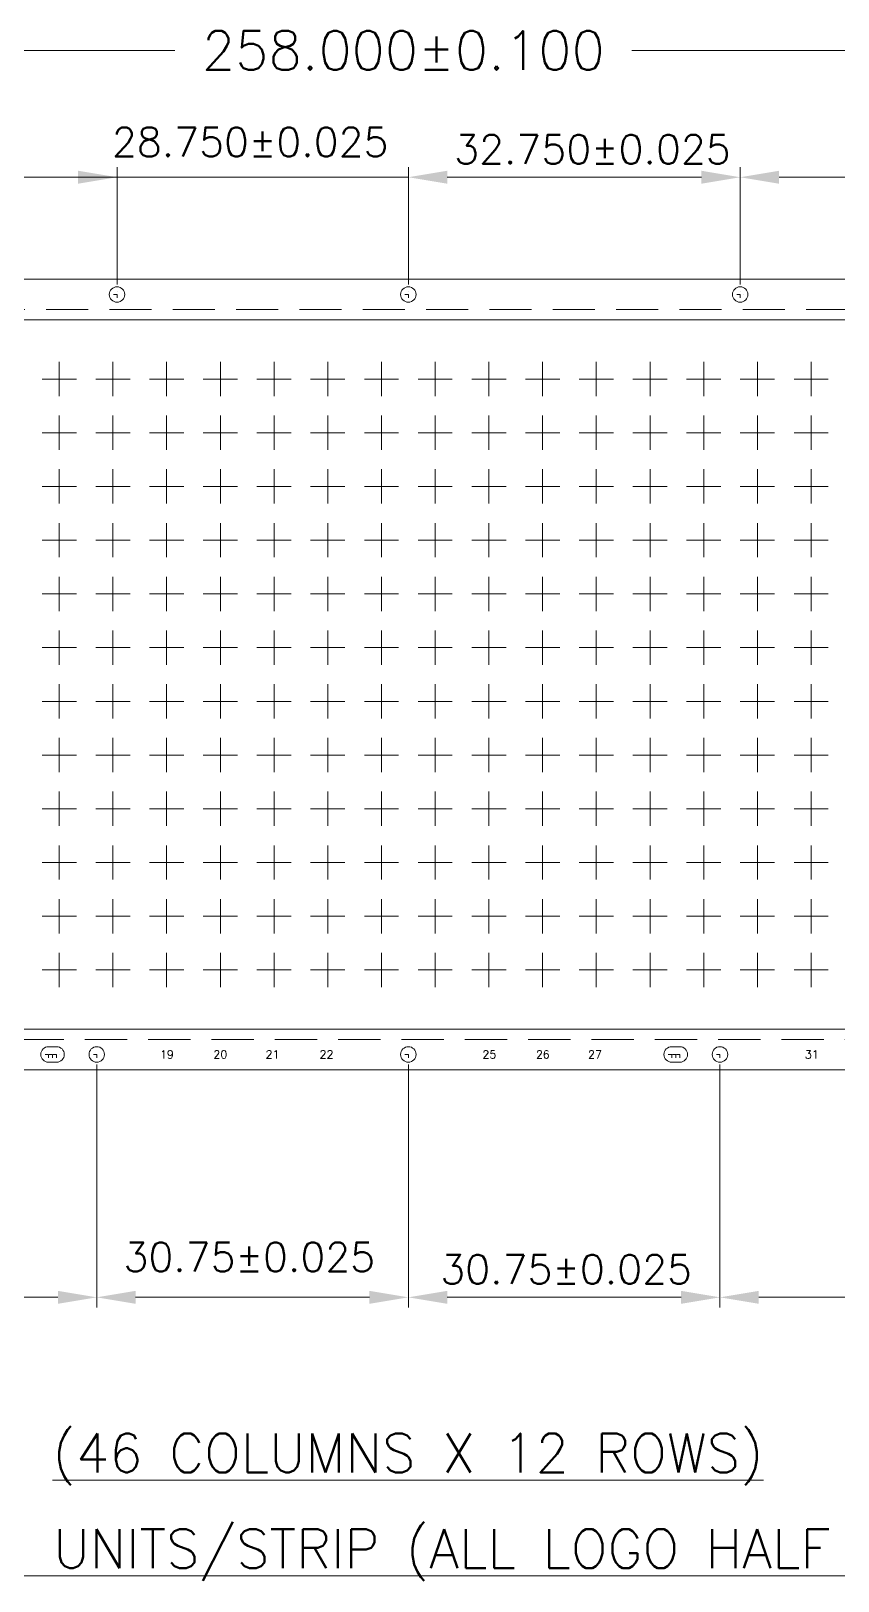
# Model space of a CAD drawing. Extents: x 2505 to 2922, y -308 to -10.
# Drawn here: x 2612.74 to 2636.63, y -218.33 to -172.46 of the extents above; entities that cross this region are included whole.
import ezdxf

# ---------------------------------------------------------------- set-up
doc = ezdxf.new("R2010")
doc.units = 0
doc.header["$LTSCALE"] = 5
doc.header["$MEASUREMENT"] = 0
doc.linetypes.add('CENTER', pattern=[2, 1.25, -0.25, 0.25, -0.25])
doc.linetypes.add('HIDDEN', pattern=[0.375, 0.25, -0.125])
doc.layers.get('0').update_dxf_attribs({"linetype": 'CONTINUOUS'})
for name, color, linetype in [('1D', 4, 'CONTINUOUS'), ('DIM', 4, 'CONTINUOUS'), ('中心线', 1, 'CENTER')]:
    doc.layers.add(name, color=color, linetype=linetype)
doc.styles.add('SIMPLEX', font='SIMPLEX')
doc.styles.get("Standard").update_dxf_attribs({"font": 'romans.shx', "bigfont": 'bigfont.shx'})

msp = doc.modelspace()

# ---------------------------------------------------------------- linework, layer by layer
at = {"lineweight": 0, "elevation": -0.0325}
msp.add_lwpolyline([(2585.3648, -179.8028), (2662.1648, -179.8028), (2662.4648, -180.1028), (2662.4648, -183.2528), (2662.3148, -183.2528), (2662.3148, -189.2528), (2662.4648, -189.2528), (2662.4648, -193.7528), (2662.3148, -193.7528), (2662.3148, -199.7528), (2662.4648, -199.7528), (2662.4648, -202.9028), (2662.1648, -203.2028), (2585.3648, -203.2028)], dxfattribs=at)
msp.add_lwpolyline([(2586.4148, -202.0028), (2661.4148, -202.0028), (2661.4148, -181.0028), (2586.4148, -181.0028)], close=True, dxfattribs=at)
for points in [[(2613.5012, -202.9778, 1), (2613.5012, -202.5206), (2613.2612, -202.5206, 1), (2613.2612, -202.9778)], [(2631.9512, -202.9778, 1), (2631.9512, -202.5206), (2631.7112, -202.5206, 1), (2631.7112, -202.9778)]]:
    msp.add_lwpolyline(points, format="xyb", close=True, dxfattribs=at)
at = {"lineweight": 0}
for centre in [(2615.2898, -180.2564, -0.0325), (2623.9148, -180.2564, -0.0325), (2633.7398, -180.2564, -0.0325), (2614.6898, -202.7492, -0.0325), (2623.9148, -202.7492, -0.0325), (2633.1398, -202.7492, -0.0325)]:
    msp.add_circle(centre, 0.2286, dxfattribs=at)
at = {"layer": '1D', "color": 4, "linetype": 'HIDDEN', "lineweight": 0, "ltscale": 0.05}
for p, q in [((2615.1898, -180.2564, -0.0325), (2615.3898, -180.2564, -0.0325)), ((2615.2898, -180.3564, -0.0325), (2615.2898, -180.1564, -0.0325)), ((2623.8148, -180.2564, -0.0325), (2624.0148, -180.2564, -0.0325)), ((2623.9148, -180.3564, -0.0325), (2623.9148, -180.1564, -0.0325)), ((2633.6398, -180.2564, -0.0325), (2633.8398, -180.2564, -0.0325)), ((2633.7398, -180.3564, -0.0325), (2633.7398, -180.1564, -0.0325)), ((2613.1612, -202.7492, -0.0325), (2613.3612, -202.7492, -0.0325)), ((2613.2612, -202.8492, -0.0325), (2613.2612, -202.6492, -0.0325)), ((2613.2812, -202.7492, -0.0325), (2613.4812, -202.7492, -0.0325)), ((2613.3812, -202.8492, -0.0325), (2613.3812, -202.6492, -0.0325)), ((2613.4012, -202.7492, -0.0325), (2613.6012, -202.7492, -0.0325)), ((2613.5012, -202.8492, -0.0325), (2613.5012, -202.6492, -0.0325)), ((2614.5898, -202.7492, -0.0325), (2614.7898, -202.7492, -0.0325)), ((2614.6898, -202.8492, -0.0325), (2614.6898, -202.6492, -0.0325)), ((2623.8148, -202.7492, -0.0325), (2624.0148, -202.7492, -0.0325)), ((2623.9148, -202.8492, -0.0325), (2623.9148, -202.6492, -0.0325)), ((2631.6112, -202.7492, -0.0325), (2631.8112, -202.7492, -0.0325)), ((2631.7112, -202.8492, -0.0325), (2631.7112, -202.6492, -0.0325)), ((2631.7312, -202.7492, -0.0325), (2631.9312, -202.7492, -0.0325)), ((2631.8312, -202.8492, -0.0325), (2631.8312, -202.6492, -0.0325)), ((2631.8512, -202.7492, -0.0325), (2632.0512, -202.7492, -0.0325)), ((2631.9512, -202.8492, -0.0325), (2631.9512, -202.6492, -0.0325)), ((2633.0398, -202.7492, -0.0325), (2633.2398, -202.7492, -0.0325)), ((2633.1398, -202.8492, -0.0325), (2633.1398, -202.6492, -0.0325))]:
    msp.add_line(p, q, dxfattribs=at)
at = {"layer": '1D', "color": 4, "linetype": 'HIDDEN', "lineweight": 0, "elevation": -0.0325}
msp.add_lwpolyline([(2662.4648, -202.3028), (2585.0648, -202.3028), (2585.0648, -180.7028), (2662.4648, -180.7028)], close=True, dxfattribs=at)
at = {"layer": 'DIM', "lineweight": 0}
for p, q in [((2586.2148, -173.0317, -0.0325), (2617.0029, -173.0317, -0.0325)), ((2661.3148, -173.0317, -0.0325), (2630.5267, -173.0317, -0.0325)), ((2615.2898, -179.9564, -0.0325), (2615.2898, -176.485, -0.0325)), ((2615.2898, -179.9564, -0.0325), (2615.2898, -176.485, -0.0325)), ((2623.9148, -179.9564, -0.0325), (2623.9148, -176.485, -0.0325)), ((2623.9148, -179.9564, -0.0325), (2623.9148, -176.485, -0.0325)), ((2633.7398, -179.9564, -0.0325), (2633.7398, -176.485, -0.0325)), ((2633.7398, -179.9564, -0.0325), (2633.7398, -176.485, -0.0325)), ((2623.9148, -176.785, -0.0325), (2603.0267, -176.785, -0.0325)), ((2614.1398, -176.785, -0.0325), (2612.9898, -176.785, -0.0325)), ((2625.0648, -176.785, -0.0325), (2625.6797, -176.785, -0.0325)), ((2625.0648, -176.785, -0.0325), (2625.6797, -176.785, -0.0325)), ((2632.5898, -176.785, -0.0325), (2625.6797, -176.785, -0.0325)), ((2634.8898, -176.785, -0.0325), (2646.0437, -176.785, -0.0325)), ((2614.6898, -203.0492, -0.0325), (2614.6898, -210.2379, -0.0325)), ((2614.6898, -203.0492, -0.0325), (2614.6898, -210.2379, -0.0325)), ((2623.9148, -203.0492, -0.0325), (2623.9148, -210.2379, -0.0325)), ((2623.9148, -203.0492, -0.0325), (2623.9148, -210.2379, -0.0325)), ((2633.1398, -203.0492, -0.0325), (2633.1398, -210.2379, -0.0325)), ((2633.1398, -203.0492, -0.0325), (2633.1398, -210.2379, -0.0325)), ((2613.5398, -209.9379, -0.0325), (2608.5029, -209.9379, -0.0325)), ((2615.8398, -209.9379, -0.0325), (2622.4499, -209.9379, -0.0325)), ((2622.7648, -209.9379, -0.0325), (2622.4499, -209.9379, -0.0325)), ((2625.0648, -209.9379, -0.0325), (2631.6749, -209.9379, -0.0325)), ((2631.9898, -209.9379, -0.0325), (2631.6749, -209.9379, -0.0325)), ((2634.2898, -209.9379, -0.0325), (2645.4029, -209.9379, -0.0325))]:
    msp.add_line(p, q, dxfattribs=at)
for points in [[(2614.1398, -176.5933, -0.0325), (2614.1398, -176.9766, -0.0325), (2615.2898, -176.785, -0.0325)], [(2614.1398, -176.5933, -0.0325), (2614.1398, -176.9766, -0.0325), (2615.2898, -176.785, -0.0325)], [(2625.0648, -176.5933, -0.0325), (2625.0648, -176.9766, -0.0325), (2623.9148, -176.785, -0.0325)], [(2625.0648, -176.5933, -0.0325), (2625.0648, -176.9766, -0.0325), (2623.9148, -176.785, -0.0325)], [(2632.5898, -176.5933, -0.0325), (2632.5898, -176.9766, -0.0325), (2633.7398, -176.785, -0.0325)], [(2634.8898, -176.5933, -0.0325), (2634.8898, -176.9766, -0.0325), (2633.7398, -176.785, -0.0325)], [(2613.5398, -209.7463, -0.0325), (2613.5398, -210.1296, -0.0325), (2614.6898, -209.9379, -0.0325)], [(2615.8398, -209.7463, -0.0325), (2615.8398, -210.1296, -0.0325), (2614.6898, -209.9379, -0.0325)], [(2622.7648, -209.7463, -0.0325), (2622.7648, -210.1296, -0.0325), (2623.9148, -209.9379, -0.0325)], [(2625.0648, -209.7463, -0.0325), (2625.0648, -210.1296, -0.0325), (2623.9148, -209.9379, -0.0325)], [(2631.9898, -209.7463, -0.0325), (2631.9898, -210.1296, -0.0325), (2633.1398, -209.9379, -0.0325)], [(2634.2898, -209.7463, -0.0325), (2634.2898, -210.1296, -0.0325), (2633.1398, -209.9379, -0.0325)]]:
    msp.add_solid(points, dxfattribs=at)
at = {"layer": '中心线', "linetype": 'CENTER', "lineweight": 0}
for p, q in [((2613.5798, -182.2506, -0.0325), (2613.5798, -183.265, -0.0325)), ((2615.1698, -182.2506, -0.0325), (2615.1698, -183.265, -0.0325)), ((2616.7598, -182.2506, -0.0325), (2616.7598, -183.265, -0.0325)), ((2618.3498, -182.2506, -0.0325), (2618.3498, -183.265, -0.0325)), ((2619.9398, -182.2506, -0.0325), (2619.9398, -183.265, -0.0325)), ((2621.5298, -182.2506, -0.0325), (2621.5298, -183.265, -0.0325)), ((2623.1198, -182.2506, -0.0325), (2623.1198, -183.265, -0.0325)), ((2624.7098, -182.2506, -0.0325), (2624.7098, -183.265, -0.0325)), ((2626.2998, -182.2506, -0.0325), (2626.2998, -183.265, -0.0325)), ((2627.8898, -182.2506, -0.0325), (2627.8898, -183.265, -0.0325)), ((2629.4798, -182.2506, -0.0325), (2629.4798, -183.265, -0.0325)), ((2631.0698, -182.2506, -0.0325), (2631.0698, -183.265, -0.0325)), ((2632.6598, -182.2506, -0.0325), (2632.6598, -183.265, -0.0325)), ((2634.2498, -182.2506, -0.0325), (2634.2498, -183.265, -0.0325)), ((2635.8398, -182.2506, -0.0325), (2635.8398, -183.265, -0.0325)), ((2613.0726, -182.7578, -0.0325), (2614.087, -182.7578, -0.0325)), ((2614.6626, -182.7578, -0.0325), (2615.677, -182.7578, -0.0325)), ((2616.2526, -182.7578, -0.0325), (2617.267, -182.7578, -0.0325)), ((2617.8426, -182.7578, -0.0325), (2618.857, -182.7578, -0.0325)), ((2619.4326, -182.7578, -0.0325), (2620.447, -182.7578, -0.0325)), ((2621.0226, -182.7578, -0.0325), (2622.037, -182.7578, -0.0325)), ((2622.6126, -182.7578, -0.0325), (2623.627, -182.7578, -0.0325)), ((2624.2026, -182.7578, -0.0325), (2625.217, -182.7578, -0.0325)), ((2625.7926, -182.7578, -0.0325), (2626.807, -182.7578, -0.0325)), ((2627.3826, -182.7578, -0.0325), (2628.397, -182.7578, -0.0325)), ((2628.9726, -182.7578, -0.0325), (2629.987, -182.7578, -0.0325)), ((2630.5626, -182.7578, -0.0325), (2631.577, -182.7578, -0.0325)), ((2632.1526, -182.7578, -0.0325), (2633.167, -182.7578, -0.0325)), ((2633.7426, -182.7578, -0.0325), (2634.757, -182.7578, -0.0325)), ((2635.3326, -182.7578, -0.0325), (2636.347, -182.7578, -0.0325)), ((2613.5798, -183.8406, -0.0325), (2613.5798, -184.855, -0.0325)), ((2615.1698, -183.8406, -0.0325), (2615.1698, -184.855, -0.0325)), ((2616.7598, -183.8406, -0.0325), (2616.7598, -184.855, -0.0325)), ((2618.3498, -183.8406, -0.0325), (2618.3498, -184.855, -0.0325)), ((2619.9398, -183.8406, -0.0325), (2619.9398, -184.855, -0.0325)), ((2621.5298, -183.8406, -0.0325), (2621.5298, -184.855, -0.0325)), ((2623.1198, -183.8406, -0.0325), (2623.1198, -184.855, -0.0325)), ((2624.7098, -183.8406, -0.0325), (2624.7098, -184.855, -0.0325)), ((2626.2998, -183.8406, -0.0325), (2626.2998, -184.855, -0.0325)), ((2627.8898, -183.8406, -0.0325), (2627.8898, -184.855, -0.0325)), ((2629.4798, -183.8406, -0.0325), (2629.4798, -184.855, -0.0325)), ((2631.0698, -183.8406, -0.0325), (2631.0698, -184.855, -0.0325)), ((2632.6598, -183.8406, -0.0325), (2632.6598, -184.855, -0.0325)), ((2634.2498, -183.8406, -0.0325), (2634.2498, -184.855, -0.0325)), ((2635.8398, -183.8406, -0.0325), (2635.8398, -184.855, -0.0325)), ((2613.0726, -184.3478, -0.0325), (2614.087, -184.3478, -0.0325)), ((2614.6626, -184.3478, -0.0325), (2615.677, -184.3478, -0.0325)), ((2616.2526, -184.3478, -0.0325), (2617.267, -184.3478, -0.0325)), ((2617.8426, -184.3478, -0.0325), (2618.857, -184.3478, -0.0325)), ((2619.4326, -184.3478, -0.0325), (2620.447, -184.3478, -0.0325)), ((2621.0226, -184.3478, -0.0325), (2622.037, -184.3478, -0.0325)), ((2622.6126, -184.3478, -0.0325), (2623.627, -184.3478, -0.0325)), ((2624.2026, -184.3478, -0.0325), (2625.217, -184.3478, -0.0325)), ((2625.7926, -184.3478, -0.0325), (2626.807, -184.3478, -0.0325)), ((2627.3826, -184.3478, -0.0325), (2628.397, -184.3478, -0.0325)), ((2628.9726, -184.3478, -0.0325), (2629.987, -184.3478, -0.0325)), ((2630.5626, -184.3478, -0.0325), (2631.577, -184.3478, -0.0325)), ((2632.1526, -184.3478, -0.0325), (2633.167, -184.3478, -0.0325)), ((2633.7426, -184.3478, -0.0325), (2634.757, -184.3478, -0.0325)), ((2635.3326, -184.3478, -0.0325), (2636.347, -184.3478, -0.0325)), ((2613.5798, -185.4306, -0.0325), (2613.5798, -186.445, -0.0325)), ((2615.1698, -185.4306, -0.0325), (2615.1698, -186.445, -0.0325)), ((2616.7598, -185.4306, -0.0325), (2616.7598, -186.445, -0.0325)), ((2618.3498, -185.4306, -0.0325), (2618.3498, -186.445, -0.0325)), ((2619.9398, -185.4306, -0.0325), (2619.9398, -186.445, -0.0325)), ((2621.5298, -185.4306, -0.0325), (2621.5298, -186.445, -0.0325)), ((2623.1198, -185.4306, -0.0325), (2623.1198, -186.445, -0.0325)), ((2624.7098, -185.4306, -0.0325), (2624.7098, -186.445, -0.0325)), ((2626.2998, -185.4306, -0.0325), (2626.2998, -186.445, -0.0325)), ((2627.8898, -185.4306, -0.0325), (2627.8898, -186.445, -0.0325)), ((2629.4798, -185.4306, -0.0325), (2629.4798, -186.445, -0.0325)), ((2631.0698, -185.4306, -0.0325), (2631.0698, -186.445, -0.0325)), ((2632.6598, -185.4306, -0.0325), (2632.6598, -186.445, -0.0325)), ((2634.2498, -185.4306, -0.0325), (2634.2498, -186.445, -0.0325)), ((2635.8398, -185.4306, -0.0325), (2635.8398, -186.445, -0.0325)), ((2613.0726, -185.9378, -0.0325), (2614.087, -185.9378, -0.0325)), ((2614.6626, -185.9378, -0.0325), (2615.677, -185.9378, -0.0325)), ((2616.2526, -185.9378, -0.0325), (2617.267, -185.9378, -0.0325)), ((2617.8426, -185.9378, -0.0325), (2618.857, -185.9378, -0.0325)), ((2619.4326, -185.9378, -0.0325), (2620.447, -185.9378, -0.0325)), ((2621.0226, -185.9378, -0.0325), (2622.037, -185.9378, -0.0325)), ((2622.6126, -185.9378, -0.0325), (2623.627, -185.9378, -0.0325)), ((2624.2026, -185.9378, -0.0325), (2625.217, -185.9378, -0.0325)), ((2625.7926, -185.9378, -0.0325), (2626.807, -185.9378, -0.0325)), ((2627.3826, -185.9378, -0.0325), (2628.397, -185.9378, -0.0325)), ((2628.9726, -185.9378, -0.0325), (2629.987, -185.9378, -0.0325)), ((2630.5626, -185.9378, -0.0325), (2631.577, -185.9378, -0.0325)), ((2632.1526, -185.9378, -0.0325), (2633.167, -185.9378, -0.0325)), ((2633.7426, -185.9378, -0.0325), (2634.757, -185.9378, -0.0325)), ((2635.3326, -185.9378, -0.0325), (2636.347, -185.9378, -0.0325)), ((2613.5798, -187.0206, -0.0325), (2613.5798, -188.035, -0.0325)), ((2615.1698, -187.0206, -0.0325), (2615.1698, -188.035, -0.0325)), ((2616.7598, -187.0206, -0.0325), (2616.7598, -188.035, -0.0325)), ((2618.3498, -187.0206, -0.0325), (2618.3498, -188.035, -0.0325)), ((2619.9398, -187.0206, -0.0325), (2619.9398, -188.035, -0.0325)), ((2621.5298, -187.0206, -0.0325), (2621.5298, -188.035, -0.0325)), ((2623.1198, -187.0206, -0.0325), (2623.1198, -188.035, -0.0325)), ((2624.7098, -187.0206, -0.0325), (2624.7098, -188.035, -0.0325)), ((2626.2998, -187.0206, -0.0325), (2626.2998, -188.035, -0.0325)), ((2627.8898, -187.0206, -0.0325), (2627.8898, -188.035, -0.0325)), ((2629.4798, -187.0206, -0.0325), (2629.4798, -188.035, -0.0325)), ((2631.0698, -187.0206, -0.0325), (2631.0698, -188.035, -0.0325)), ((2632.6598, -187.0206, -0.0325), (2632.6598, -188.035, -0.0325)), ((2634.2498, -187.0206, -0.0325), (2634.2498, -188.035, -0.0325)), ((2635.8398, -187.0206, -0.0325), (2635.8398, -188.035, -0.0325)), ((2613.0726, -187.5278, -0.0325), (2614.087, -187.5278, -0.0325)), ((2614.6626, -187.5278, -0.0325), (2615.677, -187.5278, -0.0325)), ((2616.2526, -187.5278, -0.0325), (2617.267, -187.5278, -0.0325)), ((2617.8426, -187.5278, -0.0325), (2618.857, -187.5278, -0.0325)), ((2619.4326, -187.5278, -0.0325), (2620.447, -187.5278, -0.0325)), ((2621.0226, -187.5278, -0.0325), (2622.037, -187.5278, -0.0325)), ((2622.6126, -187.5278, -0.0325), (2623.627, -187.5278, -0.0325)), ((2624.2026, -187.5278, -0.0325), (2625.217, -187.5278, -0.0325)), ((2625.7926, -187.5278, -0.0325), (2626.807, -187.5278, -0.0325)), ((2627.3826, -187.5278, -0.0325), (2628.397, -187.5278, -0.0325)), ((2628.9726, -187.5278, -0.0325), (2629.987, -187.5278, -0.0325)), ((2630.5626, -187.5278, -0.0325), (2631.577, -187.5278, -0.0325)), ((2632.1526, -187.5278, -0.0325), (2633.167, -187.5278, -0.0325)), ((2633.7426, -187.5278, -0.0325), (2634.757, -187.5278, -0.0325)), ((2635.3326, -187.5278, -0.0325), (2636.347, -187.5278, -0.0325)), ((2613.5798, -188.6106, -0.0325), (2613.5798, -189.625, -0.0325)), ((2615.1698, -188.6106, -0.0325), (2615.1698, -189.625, -0.0325)), ((2616.7598, -188.6106, -0.0325), (2616.7598, -189.625, -0.0325)), ((2618.3498, -188.6106, -0.0325), (2618.3498, -189.625, -0.0325)), ((2619.9398, -188.6106, -0.0325), (2619.9398, -189.625, -0.0325)), ((2621.5298, -188.6106, -0.0325), (2621.5298, -189.625, -0.0325)), ((2623.1198, -188.6106, -0.0325), (2623.1198, -189.625, -0.0325)), ((2624.7098, -188.6106, -0.0325), (2624.7098, -189.625, -0.0325)), ((2626.2998, -188.6106, -0.0325), (2626.2998, -189.625, -0.0325)), ((2627.8898, -188.6106, -0.0325), (2627.8898, -189.625, -0.0325)), ((2629.4798, -188.6106, -0.0325), (2629.4798, -189.625, -0.0325)), ((2631.0698, -188.6106, -0.0325), (2631.0698, -189.625, -0.0325)), ((2632.6598, -188.6106, -0.0325), (2632.6598, -189.625, -0.0325)), ((2634.2498, -188.6106, -0.0325), (2634.2498, -189.625, -0.0325)), ((2635.8398, -188.6106, -0.0325), (2635.8398, -189.625, -0.0325)), ((2613.0726, -189.1178, -0.0325), (2614.087, -189.1178, -0.0325)), ((2614.6626, -189.1178, -0.0325), (2615.677, -189.1178, -0.0325)), ((2616.2526, -189.1178, -0.0325), (2617.267, -189.1178, -0.0325)), ((2617.8426, -189.1178, -0.0325), (2618.857, -189.1178, -0.0325)), ((2619.4326, -189.1178, -0.0325), (2620.447, -189.1178, -0.0325)), ((2621.0226, -189.1178, -0.0325), (2622.037, -189.1178, -0.0325)), ((2622.6126, -189.1178, -0.0325), (2623.627, -189.1178, -0.0325)), ((2624.2026, -189.1178, -0.0325), (2625.217, -189.1178, -0.0325)), ((2625.7926, -189.1178, -0.0325), (2626.807, -189.1178, -0.0325)), ((2627.3826, -189.1178, -0.0325), (2628.397, -189.1178, -0.0325)), ((2628.9726, -189.1178, -0.0325), (2629.987, -189.1178, -0.0325)), ((2630.5626, -189.1178, -0.0325), (2631.577, -189.1178, -0.0325)), ((2632.1526, -189.1178, -0.0325), (2633.167, -189.1178, -0.0325)), ((2633.7426, -189.1178, -0.0325), (2634.757, -189.1178, -0.0325)), ((2635.3326, -189.1178, -0.0325), (2636.347, -189.1178, -0.0325)), ((2613.5798, -190.2006, -0.0325), (2613.5798, -191.215, -0.0325)), ((2615.1698, -190.2006, -0.0325), (2615.1698, -191.215, -0.0325)), ((2616.7598, -190.2006, -0.0325), (2616.7598, -191.215, -0.0325)), ((2618.3498, -190.2006, -0.0325), (2618.3498, -191.215, -0.0325)), ((2619.9398, -190.2006, -0.0325), (2619.9398, -191.215, -0.0325)), ((2621.5298, -190.2006, -0.0325), (2621.5298, -191.215, -0.0325)), ((2623.1198, -190.2006, -0.0325), (2623.1198, -191.215, -0.0325)), ((2624.7098, -190.2006, -0.0325), (2624.7098, -191.215, -0.0325)), ((2626.2998, -190.2006, -0.0325), (2626.2998, -191.215, -0.0325)), ((2627.8898, -190.2006, -0.0325), (2627.8898, -191.215, -0.0325)), ((2629.4798, -190.2006, -0.0325), (2629.4798, -191.215, -0.0325)), ((2631.0698, -190.2006, -0.0325), (2631.0698, -191.215, -0.0325)), ((2632.6598, -190.2006, -0.0325), (2632.6598, -191.215, -0.0325)), ((2634.2498, -190.2006, -0.0325), (2634.2498, -191.215, -0.0325)), ((2635.8398, -190.2006, -0.0325), (2635.8398, -191.215, -0.0325)), ((2613.0726, -190.7078, -0.0325), (2614.087, -190.7078, -0.0325)), ((2614.6626, -190.7078, -0.0325), (2615.677, -190.7078, -0.0325)), ((2616.2526, -190.7078, -0.0325), (2617.267, -190.7078, -0.0325)), ((2617.8426, -190.7078, -0.0325), (2618.857, -190.7078, -0.0325)), ((2619.4326, -190.7078, -0.0325), (2620.447, -190.7078, -0.0325)), ((2621.0226, -190.7078, -0.0325), (2622.037, -190.7078, -0.0325)), ((2622.6126, -190.7078, -0.0325), (2623.627, -190.7078, -0.0325)), ((2624.2026, -190.7078, -0.0325), (2625.217, -190.7078, -0.0325)), ((2625.7926, -190.7078, -0.0325), (2626.807, -190.7078, -0.0325)), ((2627.3826, -190.7078, -0.0325), (2628.397, -190.7078, -0.0325)), ((2628.9726, -190.7078, -0.0325), (2629.987, -190.7078, -0.0325)), ((2630.5626, -190.7078, -0.0325), (2631.577, -190.7078, -0.0325)), ((2632.1526, -190.7078, -0.0325), (2633.167, -190.7078, -0.0325)), ((2633.7426, -190.7078, -0.0325), (2634.757, -190.7078, -0.0325)), ((2635.3326, -190.7078, -0.0325), (2636.347, -190.7078, -0.0325)), ((2613.5798, -191.7906, -0.0325), (2613.5798, -192.805, -0.0325)), ((2615.1698, -191.7906, -0.0325), (2615.1698, -192.805, -0.0325)), ((2616.7598, -191.7906, -0.0325), (2616.7598, -192.805, -0.0325)), ((2618.3498, -191.7906, -0.0325), (2618.3498, -192.805, -0.0325)), ((2619.9398, -191.7906, -0.0325), (2619.9398, -192.805, -0.0325)), ((2621.5298, -191.7906, -0.0325), (2621.5298, -192.805, -0.0325)), ((2623.1198, -191.7906, -0.0325), (2623.1198, -192.805, -0.0325)), ((2624.7098, -191.7906, -0.0325), (2624.7098, -192.805, -0.0325)), ((2626.2998, -191.7906, -0.0325), (2626.2998, -192.805, -0.0325)), ((2627.8898, -191.7906, -0.0325), (2627.8898, -192.805, -0.0325)), ((2629.4798, -191.7906, -0.0325), (2629.4798, -192.805, -0.0325)), ((2631.0698, -191.7906, -0.0325), (2631.0698, -192.805, -0.0325)), ((2632.6598, -191.7906, -0.0325), (2632.6598, -192.805, -0.0325)), ((2634.2498, -191.7906, -0.0325), (2634.2498, -192.805, -0.0325)), ((2635.8398, -191.7906, -0.0325), (2635.8398, -192.805, -0.0325)), ((2613.0726, -192.2978, -0.0325), (2614.087, -192.2978, -0.0325)), ((2614.6626, -192.2978, -0.0325), (2615.677, -192.2978, -0.0325)), ((2616.2526, -192.2978, -0.0325), (2617.267, -192.2978, -0.0325)), ((2617.8426, -192.2978, -0.0325), (2618.857, -192.2978, -0.0325)), ((2619.4326, -192.2978, -0.0325), (2620.447, -192.2978, -0.0325)), ((2621.0226, -192.2978, -0.0325), (2622.037, -192.2978, -0.0325)), ((2622.6126, -192.2978, -0.0325), (2623.627, -192.2978, -0.0325)), ((2624.2026, -192.2978, -0.0325), (2625.217, -192.2978, -0.0325)), ((2625.7926, -192.2978, -0.0325), (2626.807, -192.2978, -0.0325)), ((2627.3826, -192.2978, -0.0325), (2628.397, -192.2978, -0.0325)), ((2628.9726, -192.2978, -0.0325), (2629.987, -192.2978, -0.0325)), ((2630.5626, -192.2978, -0.0325), (2631.577, -192.2978, -0.0325)), ((2632.1526, -192.2978, -0.0325), (2633.167, -192.2978, -0.0325)), ((2633.7426, -192.2978, -0.0325), (2634.757, -192.2978, -0.0325)), ((2635.3326, -192.2978, -0.0325), (2636.347, -192.2978, -0.0325)), ((2613.5798, -193.3806, -0.0325), (2613.5798, -194.395, -0.0325)), ((2615.1698, -193.3806, -0.0325), (2615.1698, -194.395, -0.0325)), ((2616.7598, -193.3806, -0.0325), (2616.7598, -194.395, -0.0325)), ((2618.3498, -193.3806, -0.0325), (2618.3498, -194.395, -0.0325)), ((2619.9398, -193.3806, -0.0325), (2619.9398, -194.395, -0.0325)), ((2621.5298, -193.3806, -0.0325), (2621.5298, -194.395, -0.0325)), ((2623.1198, -193.3806, -0.0325), (2623.1198, -194.395, -0.0325)), ((2624.7098, -193.3806, -0.0325), (2624.7098, -194.395, -0.0325)), ((2626.2998, -193.3806, -0.0325), (2626.2998, -194.395, -0.0325)), ((2627.8898, -193.3806, -0.0325), (2627.8898, -194.395, -0.0325)), ((2629.4798, -193.3806, -0.0325), (2629.4798, -194.395, -0.0325)), ((2631.0698, -193.3806, -0.0325), (2631.0698, -194.395, -0.0325)), ((2632.6598, -193.3806, -0.0325), (2632.6598, -194.395, -0.0325)), ((2634.2498, -193.3806, -0.0325), (2634.2498, -194.395, -0.0325)), ((2635.8398, -193.3806, -0.0325), (2635.8398, -194.395, -0.0325)), ((2613.0726, -193.8878, -0.0325), (2614.087, -193.8878, -0.0325)), ((2614.6626, -193.8878, -0.0325), (2615.677, -193.8878, -0.0325)), ((2616.2526, -193.8878, -0.0325), (2617.267, -193.8878, -0.0325)), ((2617.8426, -193.8878, -0.0325), (2618.857, -193.8878, -0.0325)), ((2619.4326, -193.8878, -0.0325), (2620.447, -193.8878, -0.0325)), ((2621.0226, -193.8878, -0.0325), (2622.037, -193.8878, -0.0325)), ((2622.6126, -193.8878, -0.0325), (2623.627, -193.8878, -0.0325)), ((2624.2026, -193.8878, -0.0325), (2625.217, -193.8878, -0.0325)), ((2625.7926, -193.8878, -0.0325), (2626.807, -193.8878, -0.0325)), ((2627.3826, -193.8878, -0.0325), (2628.397, -193.8878, -0.0325)), ((2628.9726, -193.8878, -0.0325), (2629.987, -193.8878, -0.0325)), ((2630.5626, -193.8878, -0.0325), (2631.577, -193.8878, -0.0325)), ((2632.1526, -193.8878, -0.0325), (2633.167, -193.8878, -0.0325)), ((2633.7426, -193.8878, -0.0325), (2634.757, -193.8878, -0.0325)), ((2635.3326, -193.8878, -0.0325), (2636.347, -193.8878, -0.0325)), ((2613.5798, -194.9706, -0.0325), (2613.5798, -195.985, -0.0325)), ((2615.1698, -194.9706, -0.0325), (2615.1698, -195.985, -0.0325)), ((2616.7598, -194.9706, -0.0325), (2616.7598, -195.985, -0.0325)), ((2618.3498, -194.9706, -0.0325), (2618.3498, -195.985, -0.0325)), ((2619.9398, -194.9706, -0.0325), (2619.9398, -195.985, -0.0325)), ((2621.5298, -194.9706, -0.0325), (2621.5298, -195.985, -0.0325)), ((2623.1198, -194.9706, -0.0325), (2623.1198, -195.985, -0.0325)), ((2624.7098, -194.9706, -0.0325), (2624.7098, -195.985, -0.0325)), ((2626.2998, -194.9706, -0.0325), (2626.2998, -195.985, -0.0325)), ((2627.8898, -194.9706, -0.0325), (2627.8898, -195.985, -0.0325)), ((2629.4798, -194.9706, -0.0325), (2629.4798, -195.985, -0.0325)), ((2631.0698, -194.9706, -0.0325), (2631.0698, -195.985, -0.0325)), ((2632.6598, -194.9706, -0.0325), (2632.6598, -195.985, -0.0325)), ((2634.2498, -194.9706, -0.0325), (2634.2498, -195.985, -0.0325)), ((2635.8398, -194.9706, -0.0325), (2635.8398, -195.985, -0.0325)), ((2613.0726, -195.4778, -0.0325), (2614.087, -195.4778, -0.0325)), ((2614.6626, -195.4778, -0.0325), (2615.677, -195.4778, -0.0325)), ((2616.2526, -195.4778, -0.0325), (2617.267, -195.4778, -0.0325)), ((2617.8426, -195.4778, -0.0325), (2618.857, -195.4778, -0.0325)), ((2619.4326, -195.4778, -0.0325), (2620.447, -195.4778, -0.0325)), ((2621.0226, -195.4778, -0.0325), (2622.037, -195.4778, -0.0325)), ((2622.6126, -195.4778, -0.0325), (2623.627, -195.4778, -0.0325)), ((2624.2026, -195.4778, -0.0325), (2625.217, -195.4778, -0.0325)), ((2625.7926, -195.4778, -0.0325), (2626.807, -195.4778, -0.0325)), ((2627.3826, -195.4778, -0.0325), (2628.397, -195.4778, -0.0325)), ((2628.9726, -195.4778, -0.0325), (2629.987, -195.4778, -0.0325)), ((2630.5626, -195.4778, -0.0325), (2631.577, -195.4778, -0.0325)), ((2632.1526, -195.4778, -0.0325), (2633.167, -195.4778, -0.0325)), ((2633.7426, -195.4778, -0.0325), (2634.757, -195.4778, -0.0325)), ((2635.3326, -195.4778, -0.0325), (2636.347, -195.4778, -0.0325)), ((2613.5798, -196.5606, -0.0325), (2613.5798, -197.575, -0.0325)), ((2615.1698, -196.5606, -0.0325), (2615.1698, -197.575, -0.0325)), ((2616.7598, -196.5606, -0.0325), (2616.7598, -197.575, -0.0325)), ((2618.3498, -196.5606, -0.0325), (2618.3498, -197.575, -0.0325)), ((2619.9398, -196.5606, -0.0325), (2619.9398, -197.575, -0.0325)), ((2621.5298, -196.5606, -0.0325), (2621.5298, -197.575, -0.0325)), ((2623.1198, -196.5606, -0.0325), (2623.1198, -197.575, -0.0325)), ((2624.7098, -196.5606, -0.0325), (2624.7098, -197.575, -0.0325)), ((2626.2998, -196.5606, -0.0325), (2626.2998, -197.575, -0.0325)), ((2627.8898, -196.5606, -0.0325), (2627.8898, -197.575, -0.0325)), ((2629.4798, -196.5606, -0.0325), (2629.4798, -197.575, -0.0325)), ((2631.0698, -196.5606, -0.0325), (2631.0698, -197.575, -0.0325)), ((2632.6598, -196.5606, -0.0325), (2632.6598, -197.575, -0.0325)), ((2634.2498, -196.5606, -0.0325), (2634.2498, -197.575, -0.0325)), ((2635.8398, -196.5606, -0.0325), (2635.8398, -197.575, -0.0325)), ((2613.0726, -197.0678, -0.0325), (2614.087, -197.0678, -0.0325)), ((2614.6626, -197.0678, -0.0325), (2615.677, -197.0678, -0.0325)), ((2616.2526, -197.0678, -0.0325), (2617.267, -197.0678, -0.0325)), ((2617.8426, -197.0678, -0.0325), (2618.857, -197.0678, -0.0325)), ((2619.4326, -197.0678, -0.0325), (2620.447, -197.0678, -0.0325)), ((2621.0226, -197.0678, -0.0325), (2622.037, -197.0678, -0.0325)), ((2622.6126, -197.0678, -0.0325), (2623.627, -197.0678, -0.0325)), ((2624.2026, -197.0678, -0.0325), (2625.217, -197.0678, -0.0325)), ((2625.7926, -197.0678, -0.0325), (2626.807, -197.0678, -0.0325)), ((2627.3826, -197.0678, -0.0325), (2628.397, -197.0678, -0.0325)), ((2628.9726, -197.0678, -0.0325), (2629.987, -197.0678, -0.0325)), ((2630.5626, -197.0678, -0.0325), (2631.577, -197.0678, -0.0325)), ((2632.1526, -197.0678, -0.0325), (2633.167, -197.0678, -0.0325)), ((2633.7426, -197.0678, -0.0325), (2634.757, -197.0678, -0.0325)), ((2635.3326, -197.0678, -0.0325), (2636.347, -197.0678, -0.0325)), ((2613.5798, -198.1506, -0.0325), (2613.5798, -199.165, -0.0325)), ((2615.1698, -198.1506, -0.0325), (2615.1698, -199.165, -0.0325)), ((2616.7598, -198.1506, -0.0325), (2616.7598, -199.165, -0.0325)), ((2618.3498, -198.1506, -0.0325), (2618.3498, -199.165, -0.0325)), ((2619.9398, -198.1506, -0.0325), (2619.9398, -199.165, -0.0325)), ((2621.5298, -198.1506, -0.0325), (2621.5298, -199.165, -0.0325)), ((2623.1198, -198.1506, -0.0325), (2623.1198, -199.165, -0.0325)), ((2624.7098, -198.1506, -0.0325), (2624.7098, -199.165, -0.0325)), ((2626.2998, -198.1506, -0.0325), (2626.2998, -199.165, -0.0325)), ((2627.8898, -198.1506, -0.0325), (2627.8898, -199.165, -0.0325)), ((2629.4798, -198.1506, -0.0325), (2629.4798, -199.165, -0.0325)), ((2631.0698, -198.1506, -0.0325), (2631.0698, -199.165, -0.0325)), ((2632.6598, -198.1506, -0.0325), (2632.6598, -199.165, -0.0325)), ((2634.2498, -198.1506, -0.0325), (2634.2498, -199.165, -0.0325)), ((2635.8398, -198.1506, -0.0325), (2635.8398, -199.165, -0.0325)), ((2613.0726, -198.6578, -0.0325), (2614.087, -198.6578, -0.0325)), ((2614.6626, -198.6578, -0.0325), (2615.677, -198.6578, -0.0325)), ((2616.2526, -198.6578, -0.0325), (2617.267, -198.6578, -0.0325)), ((2617.8426, -198.6578, -0.0325), (2618.857, -198.6578, -0.0325)), ((2619.4326, -198.6578, -0.0325), (2620.447, -198.6578, -0.0325)), ((2621.0226, -198.6578, -0.0325), (2622.037, -198.6578, -0.0325)), ((2622.6126, -198.6578, -0.0325), (2623.627, -198.6578, -0.0325)), ((2624.2026, -198.6578, -0.0325), (2625.217, -198.6578, -0.0325)), ((2625.7926, -198.6578, -0.0325), (2626.807, -198.6578, -0.0325)), ((2627.3826, -198.6578, -0.0325), (2628.397, -198.6578, -0.0325)), ((2628.9726, -198.6578, -0.0325), (2629.987, -198.6578, -0.0325)), ((2630.5626, -198.6578, -0.0325), (2631.577, -198.6578, -0.0325)), ((2632.1526, -198.6578, -0.0325), (2633.167, -198.6578, -0.0325)), ((2633.7426, -198.6578, -0.0325), (2634.757, -198.6578, -0.0325)), ((2635.3326, -198.6578, -0.0325), (2636.347, -198.6578, -0.0325)), ((2613.5798, -199.7406, -0.0325), (2613.5798, -200.755, -0.0325)), ((2615.1698, -199.7406, -0.0325), (2615.1698, -200.755, -0.0325)), ((2616.7598, -199.7406, -0.0325), (2616.7598, -200.755, -0.0325)), ((2618.3498, -199.7406, -0.0325), (2618.3498, -200.755, -0.0325)), ((2619.9398, -199.7406, -0.0325), (2619.9398, -200.755, -0.0325)), ((2621.5298, -199.7406, -0.0325), (2621.5298, -200.755, -0.0325)), ((2623.1198, -199.7406, -0.0325), (2623.1198, -200.755, -0.0325)), ((2624.7098, -199.7406, -0.0325), (2624.7098, -200.755, -0.0325)), ((2626.2998, -199.7406, -0.0325), (2626.2998, -200.755, -0.0325)), ((2627.8898, -199.7406, -0.0325), (2627.8898, -200.755, -0.0325)), ((2629.4798, -199.7406, -0.0325), (2629.4798, -200.755, -0.0325)), ((2631.0698, -199.7406, -0.0325), (2631.0698, -200.755, -0.0325)), ((2632.6598, -199.7406, -0.0325), (2632.6598, -200.755, -0.0325)), ((2634.2498, -199.7406, -0.0325), (2634.2498, -200.755, -0.0325)), ((2635.8398, -199.7406, -0.0325), (2635.8398, -200.755, -0.0325)), ((2613.0726, -200.2478, -0.0325), (2614.087, -200.2478, -0.0325)), ((2614.6626, -200.2478, -0.0325), (2615.677, -200.2478, -0.0325)), ((2616.2526, -200.2478, -0.0325), (2617.267, -200.2478, -0.0325)), ((2617.8426, -200.2478, -0.0325), (2618.857, -200.2478, -0.0325)), ((2619.4326, -200.2478, -0.0325), (2620.447, -200.2478, -0.0325)), ((2621.0226, -200.2478, -0.0325), (2622.037, -200.2478, -0.0325)), ((2622.6126, -200.2478, -0.0325), (2623.627, -200.2478, -0.0325)), ((2624.2026, -200.2478, -0.0325), (2625.217, -200.2478, -0.0325)), ((2625.7926, -200.2478, -0.0325), (2626.807, -200.2478, -0.0325)), ((2627.3826, -200.2478, -0.0325), (2628.397, -200.2478, -0.0325)), ((2628.9726, -200.2478, -0.0325), (2629.987, -200.2478, -0.0325)), ((2630.5626, -200.2478, -0.0325), (2631.577, -200.2478, -0.0325)), ((2632.1526, -200.2478, -0.0325), (2633.167, -200.2478, -0.0325)), ((2633.7426, -200.2478, -0.0325), (2634.757, -200.2478, -0.0325)), ((2635.3326, -200.2478, -0.0325), (2636.347, -200.2478, -0.0325))]:
    msp.add_line(p, q, dxfattribs=at)

# ---------------------------------------------------------------- texts
at = {"layer": 'DIM', "color": 1, "lineweight": 0, "style": 'SIMPLEX'}
msp.add_text('%%U(46 COLUMNS X 12 ROWS)', height=1.15, dxfattribs=at).set_placement((2613.3832, -215.1182, -0.0376))
at = {"layer": 'DIM', "lineweight": 0, "attachment_point": 5, "style": 'SIMPLEX'}
for s, insert, char_height in [('258.000±0.100', (2623.7648, -173.0317, -0.0325), 1.15), ('28.750±0.025', (2619.2325, -175.7425, -0.0325), 0.860438), ('32.750±0.025', (2629.3646, -175.9578, -0.0325), 0.860438), ('30.75±0.025', (2619.2067, -208.7434, -0.0325), 0.860438), ('30.75±0.025', (2628.5866, -209.1081, -0.0325), 0.860438), ('{\\Fromans,bigfont|c0;\\L552\\Fromans,bigfont|c128; UNITS/STRIP (ALL LOGO HALF ETCH)}', (2625.6938, -217.5677, -0.0096), 1.15)]:
    msp.add_mtext(s, dxfattribs=dict(at, insert=insert, char_height=char_height))
at = {"layer": 'DIM', "color": 1, "lineweight": 0, "attachment_point": 5}
for s, insert, char_height in [('{\\Fsimplex|c134;19}', (2616.7661, -202.7492, -0.0325), 0.24), ('{\\Fsimplex|c134;20}', (2618.348, -202.7492, -0.0325), 0.24), ('{\\Fsimplex|c134;21}', (2619.8942, -202.7492, -0.0325), 0.24), ('{\\Fsimplex|c134;22}', (2621.4923, -202.7492, -0.0325), 0.24), ('{\\Fsimplex|c134;25}', (2626.313, -202.7492, -0.0325), 0.233143), ('{\\Fsimplex|c134;26}', (2627.8949, -202.7492, -0.0325), 0.233143), ('{\\Fsimplex|c134;27}', (2629.441, -202.7492, -0.0325), 0.233143), ('{\\Fsimplex|c134;31}', (2635.8606, -202.7492, -0.0325), 0.24)]:
    msp.add_mtext(s, dxfattribs=dict(at, insert=insert, char_height=char_height))

doc.saveas('drawing.dxf')
